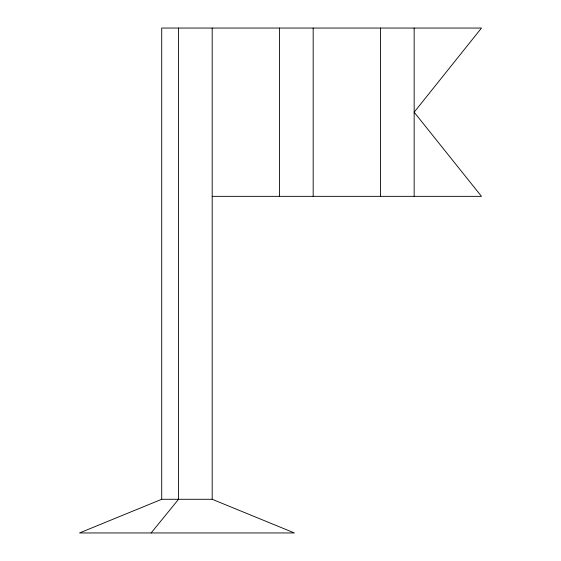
<?xml version="1.0" encoding="UTF-8"?>
<svg xmlns="http://www.w3.org/2000/svg" width="561" height="561" viewBox="0 0 561 561"><rect width="100%" height="100%" fill="white"/><g stroke="black" fill="none" stroke-linecap="round" stroke-linejoin="round"><path stroke-width="0.84" d="M151.14 532.95L178.538 499.29L178.538 28.05M161.708 499.29L79.522 532.95L294.392 532.95L212.198 499.29L161.708 499.29L161.708 28.05L481.478 28.05L414.158 112.2L481.478 196.35L212.198 196.35M414.158 28.05L414.158 196.35M380.498 28.05L380.498 196.35M313.178 28.05L313.178 196.35M279.518 28.05L279.518 196.35M212.198 28.05L212.198 499.29"/></g></svg>
